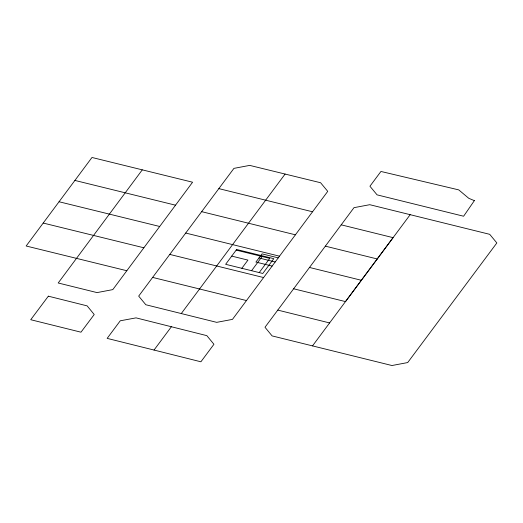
<?xml version="1.0" encoding="UTF-8"?>
<svg xmlns="http://www.w3.org/2000/svg" width="523" height="523" viewBox="0 0 523 523"><rect width="100%" height="100%" fill="white"/><g stroke="black" fill="none" stroke-linecap="round" stroke-linejoin="round"><path stroke-width="0.78" d="M43.206 223.053L26.15 246L126.821 270.731L192.582 182.22L91.983 157.475L43.206 223.053L143.877 247.791M142.282 169.857L58.197 282.989L97.036 292.599L112.805 289.611L126.821 270.731M285.1 174.054L181.278 313.558M241.842 268.299L247.941 260.101L231.722 256.1M251.576 270.698L262.128 256.499M259.205 272.581L269.77 258.388L236.18 250.105M263.605 277.55L327.738 191.359L320.599 182.743L249.706 165.392L233.938 168.373L138.68 296.11L145.825 304.746L216.699 322.351L232.46 319.383L263.605 277.55L169.779 254.413M277.772 310.1L353.993 207.664L369.761 204.696L489.705 234.324L496.85 242.947L407.705 362.557L391.943 365.525L272.097 335.903L264.991 327.267L277.772 310.1L329.601 322.933M154.03 350.05L200.897 361.798L213.946 344.284L206.84 335.648L136.045 317.866L120.251 320.795L107.156 338.381L154.03 350.05L171.387 326.744M312.512 345.893L410.176 214.691M312.538 211.776L218.849 188.62M341.212 224.831L393.08 237.651L345.5 301.601L293.632 288.781M74.894 180.435L175.525 205.186M201.649 211.658L295.403 234.807M325.352 246.15L377.22 258.963M59.066 201.754L159.705 226.485M185.711 233.049L279.504 256.178M278.236 257.865L262.016 253.871L255.924 262.069L272.137 266.07M309.492 267.462L361.36 280.282M258.97 257.97L275.19 261.964M152.618 277.406L246.477 300.562M474.368 200.636L463.613 216.234L377.076 194.857L369.931 186.24L380.934 171.459L458.749 189.888L468.798 198.322L474.368 200.636M236.638 249.491L225.629 264.305L262.801 273.47L273.81 258.656L236.638 249.491M48.345 296.175L30.726 319.716L80.98 332.19L94.218 314.526L87.145 305.877L48.345 296.175"/></g></svg>
